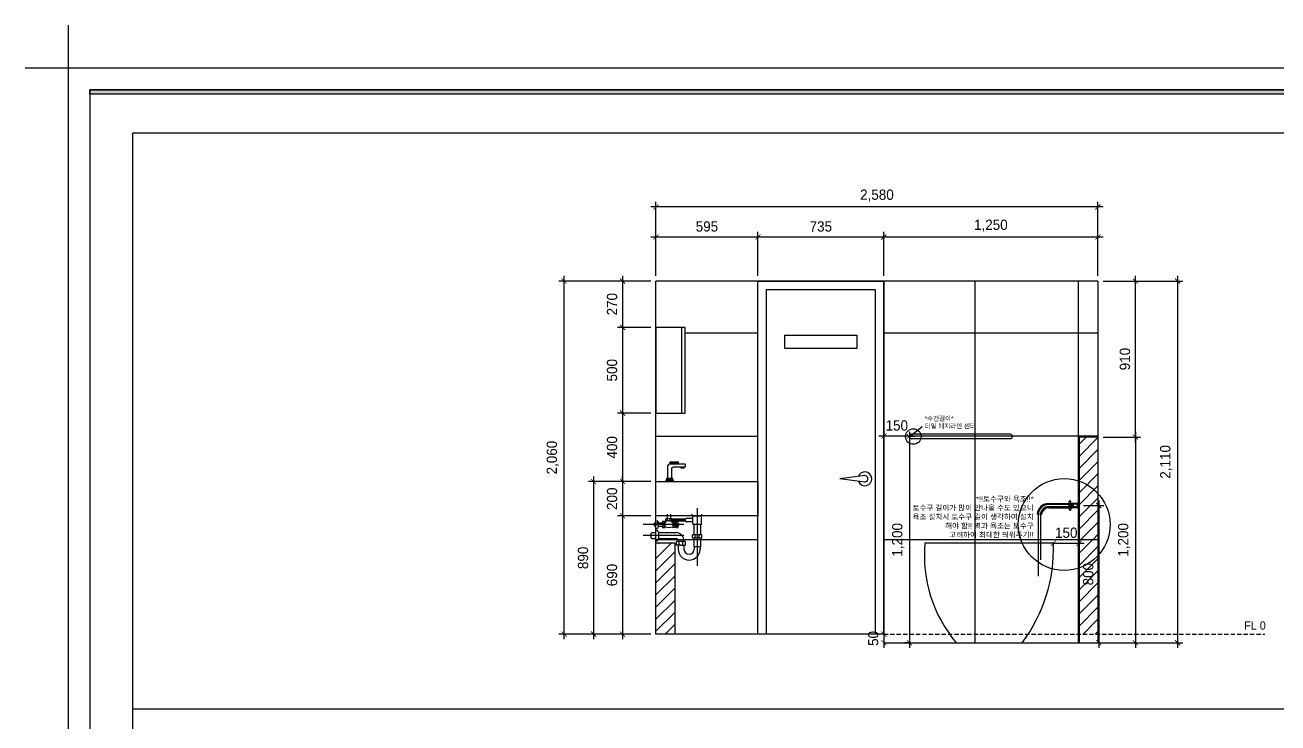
# Model space of a CAD drawing. Header units: millimetres. Extents: x 217202 to 745838, y -6815 to 171372.
# Drawn here: x 326130 to 333444, y 9829 to 13900 of the extents above; entities that cross this region are included whole.
import ezdxf
from ezdxf.enums import TextEntityAlignment as Align

# ---------------------------------------------------------------- set-up
doc = ezdxf.new("R2010")
doc.units = ezdxf.units.MM
doc.header["$PDMODE"] = 3
doc.linetypes.add('HIDDEN', pattern=[0.375, 0.25, -0.125])
doc.layers.get('DEFPOINTS').update_dxf_attribs({"color": 248})
for name, color, linetype in [('0-ELC TEXT', 7, 'Continuous'), ('03-WAL NEW', 3, 'Continuous'), ('06-FUR', 6, 'Continuous'), ('C-WALL1', 2, 'Continuous'), ('CO-BATH', 6, 'Continuous'), ('FORM(YOURNAME)-1', 1, 'Continuous'), ('FORM(YOURNAME)-11', 1, 'Continuous'), ('TOILET-1', 6, 'Continuous'), ('도면층4', 4, 'Continuous')]:
    doc.layers.add(name, color=color, linetype=linetype)
doc.styles.add('HY 울릉도 L', font='')
doc.styles.add('YOURNAME', font='HY울릉도M.TTF')
doc.styles.add('코레일둥고', font='Korail_Round_Gothic_Medium.ttf')
doc.styles.get('HY 울릉도 L').set_extended_font_data('HY울릉도L')
doc.linetypes.add('ZIGZAG', pattern='A,0.0001,-0.2,[131,ltypeshp.shx,S=0.2,R=0,X=-0.2,Y=0],-0.4,[131,ltypeshp.shx,S=0.2,R=180,X=0.2,Y=0],-0.2', length=0.8001)
doc.dimstyles.new('30', dxfattribs={"dimscale": 30, "dimtxt": 2, "dimasz": 1, "dimexe": 1, "dimexo": 1, "dimgap": 1, "dimtad": 1, "dimdec": 0, "dimrnd": 0.05, "dimdsep": 46, "dimlunit": 6, "dimtxsty": 'HY 울릉도 L', "dimblk": 'ARCHTICK', "dimcen": 2.5, "dimdle": 1, "dimclrd": 133, "dimclre": 133, "dimclrt": 30, "dimadec": 0, "dimazin": 0, "dimtfac": 1, "dimtdec": 0, "dimtix": 1, "dimtmove": 2, "dimatfit": 3, "dimldrblk": 'ARCHTICK', "dimfxl": 1, "dimlwd": -1, "dimlwe": -1, "dimarcsym": 0})

# ---------------------------------------------------------------- blocks, each defined once
blk = doc.blocks.new('_ArchTick')
at = {"color": 0, "linetype": 'ByBlock', "const_width": 0.15}
blk.add_lwpolyline([(-0.5, -0.5), (0.5, 0.5)], dxfattribs=at)
blk = doc.blocks.new('*D1070')
at = {"layer": '06-FUR', "color": 133, "transparency": 16777216}
for p, q in [((332398.1, 11126.5), (332398.1, 10266.5)), ((332308.1, 11096.5), (332428.1, 11096.5)), ((332313.1, 10296.5), (332428.1, 10296.5))]:
    blk.add_line(p, q, dxfattribs=at)
at = {"layer": 'DEFPOINTS', "color": 0, "transparency": 16777216}
for p in [(332278.1, 11096.5), (332283.1, 10296.5), (332398.1, 10296.5)]:
    blk.add_point(p, dxfattribs=at)
at = {"layer": '06-FUR', "color": 133, "transparency": 16777216, "xscale": 30, "yscale": 30, "zscale": 30}
for p, rotation in [((332398.1, 11096.5), 90), ((332398.1, 10296.5), 270)]:
    blk.add_blockref('_ArchTick', p, dxfattribs=dict(at, rotation=rotation))
at = {"layer": '06-FUR', "color": 30, "transparency": 16777216, "insert": (332336.8, 10696.5), "char_height": 60, "attachment_point": 5, "rotation": 90, "style": 'HY 울릉도 L'}
blk.add_mtext('800', dxfattribs=at)
blk = doc.blocks.new('*D1067')
at = {"layer": '06-FUR', "color": 133, "transparency": 16777216}
for p, q in [((332423.1, 11496.5), (332641.9, 11496.5)), ((332611.9, 11526.5), (332611.9, 10266.5)), ((332423.1, 10296.5), (332641.9, 10296.5))]:
    blk.add_line(p, q, dxfattribs=at)
at = {"layer": 'DEFPOINTS', "color": 0, "transparency": 16777216}
for p in [(332393.1, 11496.5), (332393.1, 10296.5), (332611.9, 10296.5)]:
    blk.add_point(p, dxfattribs=at)
at = {"layer": '06-FUR', "color": 133, "transparency": 16777216, "xscale": 30, "yscale": 30, "zscale": 30}
for p, rotation in [((332611.9, 11496.5), 90), ((332611.9, 10296.5), 270)]:
    blk.add_blockref('_ArchTick', p, dxfattribs=dict(at, rotation=rotation))
at = {"layer": '06-FUR', "color": 30, "transparency": 16777216, "insert": (332546, 10896.5), "char_height": 60, "attachment_point": 5, "rotation": 90, "style": 'HY 울릉도 L'}
blk.add_mtext('1,200', dxfattribs=at)
blk = doc.blocks.new('*D1068')
at = {"layer": '06-FUR', "color": 133, "transparency": 16777216}
for p, q in [((332611.9, 11466.5), (332611.9, 12436.5)), ((332423.1, 12406.5), (332641.9, 12406.5)), ((332423.1, 11496.5), (332641.9, 11496.5))]:
    blk.add_line(p, q, dxfattribs=at)
at = {"layer": 'DEFPOINTS', "color": 0, "transparency": 16777216}
for p in [(332393.1, 12406.5), (332611.9, 12406.5), (332393.1, 11496.5)]:
    blk.add_point(p, dxfattribs=at)
at = {"layer": '06-FUR', "color": 133, "transparency": 16777216, "xscale": 30, "yscale": 30, "zscale": 30}
for p, rotation in [((332611.9, 12406.5), 90), ((332611.9, 11496.5), 270)]:
    blk.add_blockref('_ArchTick', p, dxfattribs=dict(at, rotation=rotation))
at = {"layer": '06-FUR', "color": 30, "transparency": 16777216, "insert": (332550.6, 11951.5), "char_height": 60, "attachment_point": 5, "rotation": 90, "style": 'HY 울릉도 L'}
blk.add_mtext('910', dxfattribs=at)
blk = doc.blocks.new('*D1069')
at = {"layer": '06-FUR', "color": 133, "transparency": 16777216}
for p, q in [((332857.8, 12436.5), (332857.8, 10266.5)), ((332423.1, 12406.5), (332887.8, 12406.5)), ((332423.1, 10296.5), (332887.8, 10296.5))]:
    blk.add_line(p, q, dxfattribs=at)
at = {"layer": 'DEFPOINTS', "color": 0, "transparency": 16777216}
for p in [(332393.1, 12406.5), (332393.1, 10296.5), (332857.8, 10296.5)]:
    blk.add_point(p, dxfattribs=at)
at = {"layer": '06-FUR', "color": 133, "transparency": 16777216, "xscale": 30, "yscale": 30, "zscale": 30}
for p, rotation in [((332857.8, 12406.5), 90), ((332857.8, 10296.5), 270)]:
    blk.add_blockref('_ArchTick', p, dxfattribs=dict(at, rotation=rotation))
at = {"layer": '06-FUR', "color": 30, "transparency": 16777216, "insert": (332791.9, 11351.5), "char_height": 60, "attachment_point": 5, "rotation": 90, "style": 'HY 울릉도 L'}
blk.add_mtext('2,110', dxfattribs=at)
blk = doc.blocks.new('*D1065')
at = {"layer": '06-FUR', "color": 133, "transparency": 16777216}
for p, q in [((331293.1, 11526.9), (331293.1, 10266.4)), ((331323.1, 11496.9), (331323.1, 11496.9)), ((331299.1, 10296.4), (331263.1, 10296.4))]:
    blk.add_line(p, q, dxfattribs=at)
at = {"layer": 'DEFPOINTS', "color": 0, "transparency": 16777216}
for p in [(331293.1, 11496.9), (331293.1, 10296.4), (331329.1, 10296.4)]:
    blk.add_point(p, dxfattribs=at)
at = {"layer": '06-FUR', "color": 133, "transparency": 16777216, "xscale": 30, "yscale": 30, "zscale": 30}
for p, rotation in [((331293.1, 11496.9), 90), ((331293.1, 10296.4), 270)]:
    blk.add_blockref('_ArchTick', p, dxfattribs=dict(at, rotation=rotation))
at = {"layer": '06-FUR', "color": 30, "transparency": 16777216, "insert": (331227.1, 10896.7), "char_height": 60, "attachment_point": 5, "rotation": 90, "style": 'HY 울릉도 L'}
blk.add_mtext('1,200', dxfattribs=at)
blk = doc.blocks.new('*D1064')
at = {"layer": '06-FUR', "color": 133, "transparency": 16777216}
for p, q in [((331144.1, 11502.5), (331114.1, 11502.5)), ((331294.1, 11502.5), (331144.1, 11502.5)), ((331294.1, 11502.5), (331324.1, 11502.5)), ((331144.1, 11472.5), (331144.1, 11472.5))]:
    blk.add_line(p, q, dxfattribs=at)
at = {"layer": 'DEFPOINTS', "color": 0, "transparency": 16777216}
for p in [(331144.1, 11502.5), (331144.1, 11502.5), (331294.1, 11502.5)]:
    blk.add_point(p, dxfattribs=at)
at = {"layer": '06-FUR', "color": 133, "transparency": 16777216, "xscale": 30, "yscale": 30, "zscale": 30}
blk.add_blockref('_ArchTick', (331144.1, 11502.5), dxfattribs=at)
at = {"layer": '06-FUR', "color": 133, "transparency": 16777216, "xscale": 30, "yscale": 30, "zscale": 30, "rotation": 180}
blk.add_blockref('_ArchTick', (331294.1, 11502.5), dxfattribs=at)
at = {"layer": '06-FUR', "color": 30, "transparency": 16777216, "insert": (331219.1, 11563.8), "char_height": 60, "attachment_point": 5, "style": 'HY 울릉도 L'}
blk.add_mtext('150', dxfattribs=at)
blk = doc.blocks.new('A-013S')
at = {"layer": 'CO-BATH', "color": 8}
for p, q in [((65, 93.9), (65, 67.4)), ((85, 93.9), (85, 67.4)), ((211.4, 82.2), (211.4, 93.9)), ((268.6, 82.2), (211.4, 82.2)), ((215.1, 41.3), (215.1, 82.2)), ((265.2, 33.8), (265.2, 82.2)), ((268.6, 82.2), (268.6, 93.9)), ((-9.8, 28.8), (-9.8, 38.5)), ((0, 43.5), (-4.8, 43.5)), ((-4.8, 23.8), (0, 23.8)), ((0, 33.9), (7, 33.9)), ((7, 56.1), (7, 33.9)), ((14.1, 23.9), (14.1, 43.9)), ((14.1, 43.9), (38.5, 43.9)), ((14.1, 23.9), (38.5, 23.9)), ((38.5, 51.4), (38.5, 15.8)), ((52.1, 51.4), (38.5, 51.4)), ((52.1, 41.4), (38.5, 41.4)), ((38.5, 25.8), (52.1, 25.8)), ((38.5, 15.8), (52.1, 15.8)), ((52.1, 48), (52.1, 51.4)), ((52.1, 48), (52.1, 19.5)), ((55.1, 48), (52.1, 48)), ((52.1, 15.8), (52.1, 19.5)), ((57.3, 55.1), (57.3, 67.4)), ((92.7, 67.4), (57.3, 67.4)), ((60.1, 55.1), (57.3, 55.1)), ((75, 55.1), (60.1, 55.1)), ((60.1, 55.1), (60.1, 53)), ((67.3, 55.1), (67.3, 67.4)), ((75, 55.1), (89.9, 55.1)), ((82.7, 55.1), (82.7, 67.4)), ((89.9, 55.1), (92.7, 55.1)), ((89.9, 55.1), (89.9, 53)), ((174.3, 53.6), (89.9, 53.6)), ((92.7, 55.1), (92.7, 67.4)), ((174.3, 64.6), (92.7, 64.6)), ((174, 60.9), (92.7, 60.1)), ((174.3, 55.9), (92.7, 57.5)), ((94.9, 48), (97.9, 48)), ((97.9, 48), (97.9, 51.4)), ((97.9, 51.4), (111.5, 51.4)), ((97.9, 48), (97.9, 19.5)), ((97.9, 41.4), (111.5, 41.4)), ((111.5, 25.8), (97.9, 25.8)), ((97.9, 15.8), (97.9, 19.5)), ((111.5, 15.8), (97.9, 15.8)), ((111.5, 51.4), (111.5, 15.8)), ((111.5, 43.9), (119.6, 43.9)), ((111.5, 23.9), (119.6, 23.9)), ((119.6, 33.9), (119.6, 50.4)), ((119.6, 33.9), (119.6, 17.4)), ((121.6, 52.4), (124.5, 52.4)), ((121.6, 15.4), (124.5, 15.4)), ((130.4, 37.2), (133.7, 37.2)), ((130.4, 30.6), (133.7, 30.6)), ((134.7, 36.2), (134.7, 33.9)), ((134.7, 31.6), (134.7, 33.9)), ((174.3, 64.6), (174.3, 66.1)), ((174.3, 52.1), (174.3, 53.6)), ((215.1, 69.1), (177.3, 69.1)), ((215.1, 49.1), (177.3, 49.1)), ((215.1, 41.3), (215.1, 33.8)), ((265.2, 33.8), (215.1, 33.8)), ((221.1, 33.8), (221.1, -26.6)), ((259.1, 33.8), (259.1, -26.6)), ((-30.9, -22.4), (-30.9, -40.2)), ((0, -14.4), (-22.9, -14.4)), ((-22.9, -48.2), (0, -48.2)), ((14.1, -14.1), (14.1, -48.1)), ((14.1, -14.1), (119.6, -14.1)), ((14.1, -48.1), (119.6, -48.1)), ((172.6, -65.8), (119.3, -65.8)), ((119.3, -86.1), (119.3, -65.8)), ((129.6, -61.6), (129.6, -65.8)), ((135.6, -86.1), (135.6, -65.8)), ((157.3, -86.1), (157.3, -65.8)), ((163.6, -61.6), (163.6, -65.8)), ((172.6, -86.1), (172.6, -65.8)), ((266.8, -26.6), (213.5, -26.6)), ((213.5, -45.1), (213.5, -26.6)), ((213.5, -45.1), (240.1, -45.1)), ((221.1, -45.1), (221.1, -94)), ((228.5, -45.1), (228.5, -26.6)), ((240.1, -45.1), (266.8, -45.1)), ((251.5, -45.1), (251.5, -26.6)), ((259.1, -45.1), (259.1, -94)), ((266.8, -45.1), (266.8, -26.6)), ((146, -86.1), (119.3, -86.1)), ((129.6, -86.1), (129.6, -110.7)), ((146, -86.1), (172.6, -86.1)), ((163.6, -86.1), (163.6, -110.7)), ((221.1, -94), (259.1, -94)), ((223.1, -94), (223.1, -110.7)), ((257.1, -94), (257.1, -110.7))]:
    blk.add_line(p, q, dxfattribs=at)
at = {"layer": 'CO-BATH', "color": 251}
for p, q in [((240, 128.9), (240, -207.4)), ((162.6, 33.9), (-74.4, 33.9)), ((162.6, -31.1), (-74.4, -31.1))]:
    blk.add_line(p, q, dxfattribs=at)
at = {"layer": 'CO-BATH', "color": 8}
for centre, radius, start, end in [((-4.8, 38.5), 5, 90, 180), ((-4.8, 28.8), 5, 180, 270), ((0, 23.9), 14.1, 270, 0), ((0, -14.1), 14.1, 0, 90), ((0, 43.9), 14.1, 0, 60.27193), ((75, 109.7), 93, 255.7775, 284.2225), ((55.1, 53), 5, 270, 0), ((94.9, 53), 5, 180, 270), ((121.6, 50.4), 2, 90, 180), ((121.6, 17.4), 2, 180, 270), ((124.5, 47.4), 5, 8.30045, 90), ((124.5, 20.4), 5, 270, 351.69955), ((32.1, 33.9), 98.4, 351.69955, 8.30045), ((133.7, 36.2), 1, 0, 90), ((133.7, 31.6), 1, 270, 0), ((177.3, 66.1), 3, 90, 180), ((177.3, 52.1), 3, 180, 270), ((-22.9, -22.4), 8, 90, 180), ((-22.9, -40.2), 8, 180, 270), ((0, -48.1), 14.1, 270, 0), ((116.5, -61.1), 47.1, 359.40089, 86.25138), ((116.1, -61.1), 13.5, 358.09305, 75.07761), ((193.4, -110.7), 63.8, 180, 0), ((193.4, -110.7), 29.8, 180, 0)]:
    blk.add_arc(centre, radius, start, end, dxfattribs=at)
blk = doc.blocks.new('*D1074')
at = {"layer": '06-FUR', "color": 133, "transparency": 16777216}
for p, q in [((332133.1, 10876.5), (332103.1, 10876.5)), ((332133.1, 10876.5), (332283.1, 10876.5)), ((332283.1, 10876.5), (332313.1, 10876.5))]:
    blk.add_line(p, q, dxfattribs=at)
at = {"layer": 'DEFPOINTS', "color": 0, "transparency": 16777216}
for p in [(332133.1, 10876.5), (332283.1, 10876.5), (332283.1, 10876.5)]:
    blk.add_point(p, dxfattribs=at)
at = {"layer": '06-FUR', "color": 133, "transparency": 16777216, "xscale": 30, "yscale": 30, "zscale": 30}
blk.add_blockref('_ArchTick', (332133.1, 10876.5), dxfattribs=at)
at = {"layer": '06-FUR', "color": 133, "transparency": 16777216, "xscale": 30, "yscale": 30, "zscale": 30, "rotation": 180}
blk.add_blockref('_ArchTick', (332283.1, 10876.5), dxfattribs=at)
at = {"layer": '06-FUR', "color": 30, "transparency": 16777216, "insert": (332208.1, 10937.8), "char_height": 60, "attachment_point": 5, "style": 'HY 울릉도 L'}
blk.add_mtext('150', dxfattribs=at)
blk = doc.blocks.new('*D1075')
at = {"layer": '06-FUR', "color": 133, "transparency": 16777216}
for p, q in [((332423.1, 12663.5), (331113.1, 12663.5)), ((331143.1, 12436.5), (331143.1, 12693.5)), ((332393.1, 12436.5), (332393.1, 12693.5))]:
    blk.add_line(p, q, dxfattribs=at)
at = {"layer": 'DEFPOINTS', "color": 0, "transparency": 16777216}
for p in [(331143.1, 12663.5), (331143.1, 12406.5), (332393.1, 12406.5)]:
    blk.add_point(p, dxfattribs=at)
at = {"layer": '06-FUR', "color": 133, "transparency": 16777216, "xscale": 30, "yscale": 30, "zscale": 30, "rotation": 180}
blk.add_blockref('_ArchTick', (331143.1, 12663.5), dxfattribs=at)
at = {"layer": '06-FUR', "color": 133, "transparency": 16777216, "xscale": 30, "yscale": 30, "zscale": 30}
blk.add_blockref('_ArchTick', (332393.1, 12663.5), dxfattribs=at)
at = {"layer": '06-FUR', "color": 30, "transparency": 16777216, "insert": (331768.1, 12729.4), "char_height": 60, "attachment_point": 5, "style": 'HY 울릉도 L'}
blk.add_mtext('1,250', dxfattribs=at)
blk = doc.blocks.new('*D1076')
at = {"layer": '06-FUR', "color": 133, "transparency": 16777216}
for p, q in [((331173.1, 12663.5), (330378.1, 12663.5)), ((330408.1, 12436.5), (330408.1, 12693.5)), ((331143.1, 12436.5), (331143.1, 12693.5))]:
    blk.add_line(p, q, dxfattribs=at)
at = {"layer": 'DEFPOINTS', "color": 0, "transparency": 16777216}
for p in [(330408.1, 12663.5), (330408.1, 12406.5), (331143.1, 12406.5)]:
    blk.add_point(p, dxfattribs=at)
at = {"layer": '06-FUR', "color": 133, "transparency": 16777216, "xscale": 30, "yscale": 30, "zscale": 30, "rotation": 180}
blk.add_blockref('_ArchTick', (330408.1, 12663.5), dxfattribs=at)
at = {"layer": '06-FUR', "color": 133, "transparency": 16777216, "xscale": 30, "yscale": 30, "zscale": 30}
blk.add_blockref('_ArchTick', (331143.1, 12663.5), dxfattribs=at)
at = {"layer": '06-FUR', "color": 30, "transparency": 16777216, "insert": (330775.6, 12724.8), "char_height": 60, "attachment_point": 5, "style": 'HY 울릉도 L'}
blk.add_mtext('735', dxfattribs=at)
blk = doc.blocks.new('*D1077')
at = {"layer": '06-FUR', "color": 133, "transparency": 16777216}
for p, q in [((330438.1, 12663.5), (329783.1, 12663.5)), ((329813.1, 12436.5), (329813.1, 12693.5)), ((330408.1, 12436.5), (330408.1, 12693.5))]:
    blk.add_line(p, q, dxfattribs=at)
at = {"layer": 'DEFPOINTS', "color": 0, "transparency": 16777216}
for p in [(329813.1, 12663.5), (329813.1, 12406.5), (330408.1, 12406.5)]:
    blk.add_point(p, dxfattribs=at)
at = {"layer": '06-FUR', "color": 133, "transparency": 16777216, "xscale": 30, "yscale": 30, "zscale": 30, "rotation": 180}
blk.add_blockref('_ArchTick', (329813.1, 12663.5), dxfattribs=at)
at = {"layer": '06-FUR', "color": 133, "transparency": 16777216, "xscale": 30, "yscale": 30, "zscale": 30}
blk.add_blockref('_ArchTick', (330408.1, 12663.5), dxfattribs=at)
at = {"layer": '06-FUR', "color": 30, "transparency": 16777216, "insert": (330110.6, 12724.8), "char_height": 60, "attachment_point": 5, "style": 'HY 울릉도 L'}
blk.add_mtext('595', dxfattribs=at)
blk = doc.blocks.new('*D1078')
at = {"layer": '06-FUR', "color": 133, "transparency": 16777216}
for p, q in [((332423.1, 12839.1), (329783.1, 12839.1)), ((329813.1, 12436.5), (329813.1, 12869.1)), ((332393.1, 12436.5), (332393.1, 12869.1))]:
    blk.add_line(p, q, dxfattribs=at)
at = {"layer": 'DEFPOINTS', "color": 0, "transparency": 16777216}
for p in [(329813.1, 12839.1), (329813.1, 12406.5), (332393.1, 12406.5)]:
    blk.add_point(p, dxfattribs=at)
at = {"layer": '06-FUR', "color": 133, "transparency": 16777216, "xscale": 30, "yscale": 30, "zscale": 30, "rotation": 180}
blk.add_blockref('_ArchTick', (329813.1, 12839.1), dxfattribs=at)
at = {"layer": '06-FUR', "color": 133, "transparency": 16777216, "xscale": 30, "yscale": 30, "zscale": 30}
blk.add_blockref('_ArchTick', (332393.1, 12839.1), dxfattribs=at)
at = {"layer": '06-FUR', "color": 30, "transparency": 16777216, "insert": (331103.1, 12905), "char_height": 60, "attachment_point": 5, "style": 'HY 울릉도 L'}
blk.add_mtext('2,580', dxfattribs=at)
blk = doc.blocks.new('*D1079')
at = {"layer": '06-FUR', "color": 133, "transparency": 16777216}
for p, q in [((329618.1, 12436.5), (329618.1, 12106.5)), ((329783.1, 12406.5), (329588.1, 12406.5)), ((329783.1, 12136.5), (329588.1, 12136.5))]:
    blk.add_line(p, q, dxfattribs=at)
at = {"layer": 'DEFPOINTS', "color": 0, "transparency": 16777216}
for p in [(329813.1, 12406.5), (329618.1, 12136.5), (329813.1, 12136.5)]:
    blk.add_point(p, dxfattribs=at)
at = {"layer": '06-FUR', "color": 133, "transparency": 16777216, "xscale": 30, "yscale": 30, "zscale": 30}
for p, rotation in [((329618.1, 12406.5), 90), ((329618.1, 12136.5), 270)]:
    blk.add_blockref('_ArchTick', p, dxfattribs=dict(at, rotation=rotation))
at = {"layer": '06-FUR', "color": 30, "transparency": 16777216, "insert": (329556.9, 12271.5), "char_height": 60, "attachment_point": 5, "rotation": 90, "style": 'HY 울릉도 L'}
blk.add_mtext('270', dxfattribs=at)
blk = doc.blocks.new('*D1066')
at = {"layer": '06-FUR', "color": 133, "transparency": 16777216}
for p, q in [((329618.1, 12166.4), (329618.1, 11606.4)), ((329783.1, 12136.4), (329588.1, 12136.4)), ((329783.1, 11636.4), (329588.1, 11636.4))]:
    blk.add_line(p, q, dxfattribs=at)
at = {"layer": 'DEFPOINTS', "color": 0, "transparency": 16777216}
for p in [(329813.1, 12136.4), (329618.1, 11636.4), (329813.1, 11636.4)]:
    blk.add_point(p, dxfattribs=at)
at = {"layer": '06-FUR', "color": 133, "transparency": 16777216, "xscale": 30, "yscale": 30, "zscale": 30}
for p, rotation in [((329618.1, 12136.4), 90), ((329618.1, 11636.4), 270)]:
    blk.add_blockref('_ArchTick', p, dxfattribs=dict(at, rotation=rotation))
at = {"layer": '06-FUR', "color": 30, "transparency": 16777216, "insert": (329556.8, 11886.4), "char_height": 60, "attachment_point": 5, "rotation": 90, "style": 'HY 울릉도 L'}
blk.add_mtext('500', dxfattribs=at)
blk = doc.blocks.new('*D1080')
at = {"layer": '06-FUR', "color": 133, "transparency": 16777216}
for p, q in [((329783.1, 11636.4), (329588.1, 11636.4)), ((329618.1, 11666.4), (329618.1, 11206.4)), ((329783.1, 11236.4), (329588.1, 11236.4))]:
    blk.add_line(p, q, dxfattribs=at)
at = {"layer": 'DEFPOINTS', "color": 0, "transparency": 16777216}
for p in [(329813.1, 11636.4), (329618.1, 11236.4), (329813.1, 11236.4)]:
    blk.add_point(p, dxfattribs=at)
at = {"layer": '06-FUR', "color": 133, "transparency": 16777216, "xscale": 30, "yscale": 30, "zscale": 30}
for p, rotation in [((329618.1, 11636.4), 90), ((329618.1, 11236.4), 270)]:
    blk.add_blockref('_ArchTick', p, dxfattribs=dict(at, rotation=rotation))
at = {"layer": '06-FUR', "color": 30, "transparency": 16777216, "insert": (329556.9, 11436.4), "char_height": 60, "attachment_point": 5, "rotation": 90, "style": 'HY 울릉도 L'}
blk.add_mtext('400', dxfattribs=at)
blk = doc.blocks.new('*D1081')
at = {"layer": '06-FUR', "color": 133, "transparency": 16777216}
for p, q in [((329618.1, 11236.4), (329618.1, 11266.4)), ((329783.1, 11236.4), (329588.1, 11236.4)), ((329618.1, 11236.4), (329618.1, 11036.6)), ((329783.1, 11036.6), (329588.1, 11036.6)), ((329618.1, 11036.6), (329618.1, 11006.6))]:
    blk.add_line(p, q, dxfattribs=at)
at = {"layer": 'DEFPOINTS', "color": 0, "transparency": 16777216}
for p in [(329813.1, 11236.4), (329618.1, 11036.6), (329813.1, 11036.6)]:
    blk.add_point(p, dxfattribs=at)
at = {"layer": '06-FUR', "color": 133, "transparency": 16777216, "xscale": 30, "yscale": 30, "zscale": 30}
for p, rotation in [((329618.1, 11236.4), 270), ((329618.1, 11036.6), 90)]:
    blk.add_blockref('_ArchTick', p, dxfattribs=dict(at, rotation=rotation))
at = {"layer": '06-FUR', "color": 30, "transparency": 16777216, "insert": (329556.9, 11136.5), "char_height": 60, "attachment_point": 5, "rotation": 90, "style": 'HY 울릉도 L'}
blk.add_mtext('200', dxfattribs=at)
blk = doc.blocks.new('*D1071')
at = {"layer": '06-FUR', "color": 133, "transparency": 16777216}
for p, q in [((329618.1, 11066.6), (329618.1, 10316.5)), ((329783.1, 11036.6), (329588.1, 11036.6)), ((329783.1, 10346.5), (329588.1, 10346.5))]:
    blk.add_line(p, q, dxfattribs=at)
at = {"layer": 'DEFPOINTS', "color": 0, "transparency": 16777216}
for p in [(329813.1, 11036.6), (329618.1, 10346.5), (329813.1, 10346.5)]:
    blk.add_point(p, dxfattribs=at)
at = {"layer": '06-FUR', "color": 133, "transparency": 16777216, "xscale": 30, "yscale": 30, "zscale": 30}
for p, rotation in [((329618.1, 11036.6), 90), ((329618.1, 10346.5), 270)]:
    blk.add_blockref('_ArchTick', p, dxfattribs=dict(at, rotation=rotation))
at = {"layer": '06-FUR', "color": 30, "transparency": 16777216, "insert": (329556.8, 10691.5), "char_height": 60, "attachment_point": 5, "rotation": 90, "style": 'HY 울릉도 L'}
blk.add_mtext('690', dxfattribs=at)
blk = doc.blocks.new('*D1072')
at = {"layer": '06-FUR', "color": 133, "transparency": 16777216}
for p, q in [((329276.5, 10316.5), (329276.5, 12436.5)), ((329783.1, 12406.5), (329246.5, 12406.5)), ((329783.1, 10346.5), (329246.5, 10346.5))]:
    blk.add_line(p, q, dxfattribs=at)
at = {"layer": 'DEFPOINTS', "color": 0, "transparency": 16777216}
for p in [(329276.5, 12406.5), (329813.1, 12406.5), (329813.1, 10346.5)]:
    blk.add_point(p, dxfattribs=at)
at = {"layer": '06-FUR', "color": 133, "transparency": 16777216, "xscale": 30, "yscale": 30, "zscale": 30}
for p, rotation in [((329276.5, 12406.5), 90), ((329276.5, 10346.5), 270)]:
    blk.add_blockref('_ArchTick', p, dxfattribs=dict(at, rotation=rotation))
at = {"layer": '06-FUR', "color": 30, "transparency": 16777216, "insert": (329210.6, 11376.5), "char_height": 60, "attachment_point": 5, "rotation": 90, "style": 'HY 울릉도 L'}
blk.add_mtext('2,060', dxfattribs=at)
blk = doc.blocks.new('*D1073')
at = {"layer": '06-FUR', "color": 133, "transparency": 16777216}
for p, q in [((331143.1, 10346.5), (331143.1, 10376.5)), ((331143.1, 10346.5), (331143.1, 10296.5)), ((331173.1, 10346.5), (331173.1, 10346.5)), ((331143.1, 10296.5), (331143.1, 10266.5)), ((331173.1, 10296.5), (331173.1, 10296.5))]:
    blk.add_line(p, q, dxfattribs=at)
at = {"layer": 'DEFPOINTS', "color": 0, "transparency": 16777216}
for p in [(331143.1, 10346.5), (331143.1, 10296.5), (331143.1, 10296.5)]:
    blk.add_point(p, dxfattribs=at)
at = {"layer": '06-FUR', "color": 133, "transparency": 16777216, "xscale": 30, "yscale": 30, "zscale": 30}
for p, rotation in [((331143.1, 10346.5), 270), ((331143.1, 10296.5), 90)]:
    blk.add_blockref('_ArchTick', p, dxfattribs=dict(at, rotation=rotation))
at = {"layer": '06-FUR', "color": 30, "transparency": 16777216, "insert": (331081.8, 10321.5), "char_height": 60, "attachment_point": 5, "rotation": 90, "style": 'HY 울릉도 L'}
blk.add_mtext('50', dxfattribs=at)
blk = doc.blocks.new('FORM-ELEVATION')
at = {"layer": 'FORM(YOURNAME)-11'}
h = blk.add_hatch(color=256, dxfattribs=at)
h.dxf.hatch_style = 1
h.paths.add_polyline_path([(-10309, 35708), (71691, 35708), (71691, 35508), (-10309, 35508)])
h.paths.add_polyline_path([(-10309, -21492), (71691, -21492), (71691, -21692), (-10309, -21692)])
at = {"layer": 'DEFPOINTS', "color": 1}
blk.add_lwpolyline([(-11309, 38708), (-11309, 36708), (-13309, 36708)], dxfattribs=at)
at = {"layer": 'DEFPOINTS', "color": 158}
for points in [[(-10309, -21692), (71691, -21692), (71691, 35708), (-10309, 35708)], [(-8309, 33708), (61071, 33708), (61071, -19692), (-8309, -19692)]]:
    blk.add_lwpolyline(points, close=True, dxfattribs=at)
at = {"layer": 'FORM(YOURNAME)-11', "color": 250}
blk.add_lwpolyline([(-11309, -22692), (72691, -22692), (72691, 36708), (-11309, 36708)], close=True, dxfattribs=at)
at = {"layer": 'FORM(YOURNAME)-11'}
blk.add_lwpolyline([(-10309, 35708), (71691, 35708), (71691, 35508), (-10309, 35508)], close=True, dxfattribs=at)
at = {"layer": 'FORM(YOURNAME)-11', "color": 3, "style": 'YOURNAME'}
for tag, height, p in [('1', 450, (71041, -1219)), ('2', 450, (71041, -1863)), ('3', 450, (71041, -3150)), ('4', 450, (71041, -5081)), ('5', 515, (71041, -7398)), ('6', 515, (71041, -9650)), ('7', 515, (71041, -11903)), ('8', 515, (71041, -14155)), ('9', 515, (71041, -16408)), ('10', 515, (66791, -18596)), ('11', 515, (71041, -18660)), ('12', 515, (66791, -20848)), ('13', 515, (71041, -20848))]:
    blk.add_attdef(tag, text='', height=height, dxfattribs=at).set_placement(p, align=Align.MIDDLE_RIGHT)
blk = doc.blocks.new('*D1108')
at = {"layer": '06-FUR', "color": 133, "transparency": 16777216}
for p, q in [((329449.1, 11266.4), (329449.1, 10316.5)), ((329783.1, 11236.4), (329419.1, 11236.4)), ((329783.1, 10346.5), (329419.1, 10346.5))]:
    blk.add_line(p, q, dxfattribs=at)
at = {"layer": 'DEFPOINTS', "color": 0, "transparency": 16777216}
for p in [(329813.1, 11236.4), (329449.1, 10346.5), (329813.1, 10346.5)]:
    blk.add_point(p, dxfattribs=at)
at = {"layer": '06-FUR', "color": 133, "transparency": 16777216, "xscale": 30, "yscale": 30, "zscale": 30}
for p, rotation in [((329449.1, 11236.4), 90), ((329449.1, 10346.5), 270)]:
    blk.add_blockref('_ArchTick', p, dxfattribs=dict(at, rotation=rotation))
at = {"layer": '06-FUR', "color": 30, "transparency": 16777216, "insert": (329387.7, 10791.4), "char_height": 60, "attachment_point": 5, "rotation": 90, "style": 'HY 울릉도 L'}
blk.add_mtext('890', dxfattribs=at)

msp = doc.modelspace()

# ---------------------------------------------------------------- hatches: boundary and pattern name
at = {"layer": '03-WAL NEW'}
h = msp.add_hatch(dxfattribs=at)
h.set_pattern_fill('_USER', color=8, scale=50, angle=45, pattern_type=0)
h.set_pattern_definition([(45, (7464.245, -28329.643), (-35.355339, 35.355339), [])])
h.paths.add_polyline_path([(332283.1, 10899.5), (332393.1, 10899.5), (332393.1, 11496.5), (332283.1, 11496.5)])
h.paths.add_polyline_path([(332283.1, 10346.5), (332393.1, 10346.5), (332393.1, 10896.5), (332283.1, 10896.5)])
h.paths.add_polyline_path([(332393.6, 10605), (332393.6, 10787.9), (332280.2, 10787.9), (332280.2, 10605)], flags=9)
h = msp.add_hatch(dxfattribs=at)
h.set_pattern_fill('_USER', color=8, scale=50, angle=45, pattern_type=0)
h.set_pattern_definition([(45, (7429.245, -28329.643), (-35.355339, 35.355339), [])])
edge = h.paths.add_edge_path()
edge.add_arc((329814.1, 10871.6), 14, -94.40335, 20.97979, ccw=False)
edge.add_line((329813.1, 10857.7), (329813.1, 10346.5))
edge.add_line((329813.1, 10346.5), (329923.1, 10346.5))
edge.add_line((329923.1, 10346.5), (329923.1, 10876.6))
edge.add_line((329923.1, 10876.6), (329827.2, 10876.6))

# ---------------------------------------------------------------- linework, layer by layer
at = {"layer": '0-ELC TEXT', "color": 240, "linetype": 'ZIGZAG', "ltscale": 15, "true_color": 0xed1f24}
msp.add_line((331297.6, 11502.5), (331367.3, 11557.2), dxfattribs=at)
msp.add_circle((331315.2, 11499.5), 45.3, dxfattribs=at)
at = {"layer": '0-ELC TEXT', "color": 240, "linetype": 'ZIGZAG', "ltscale": 30, "true_color": 0xed1f24}
msp.add_circle((332196.2, 10985.9), 267.8, dxfattribs=at)
at = {"layer": 'C-WALL1'}
for p, q in [((332393.1, 12406.5), (329813.1, 12406.5)), ((329813.1, 10346.5), (329813.1, 12406.5)), ((330408.1, 10346.5), (330408.1, 12406.5)), ((331143.1, 10346.5), (331143.1, 12406.5)), ((332393.1, 12406.5), (332393.1, 10296.5)), ((329983.1, 12136.5), (329961.3, 12136.5)), ((329961.3, 12136.5), (329961.3, 11636.5)), ((332283.1, 11496.5), (332283.1, 10296.5)), ((332393.1, 11496.5), (332283.1, 11496.5)), ((331032.4, 11271.2), (330886.7, 11252.6)), ((331032.4, 11234.1), (330886.7, 11252.6)), ((329923.1, 10876.6), (329813.1, 10876.6)), ((329923.1, 10876.6), (329923.1, 10346.5)), ((331143.1, 10346.5), (329813.1, 10346.5)), ((331143.1, 10346.5), (331143.1, 10296.5)), ((331143.1, 10296.5), (332393.1, 10296.5)), ((335496.1, 9908.4), (326759.7, 9908.4))]:
    msp.add_line(p, q, dxfattribs=at)
at = {"layer": 'C-WALL1', "color": 8}
for p, q in [((332044, 11046.2), (332044, 10684.2)), ((332056.9, 11044.5), (332056.9, 10780.6))]:
    msp.add_line(p, q, dxfattribs=at)
at = {"layer": 'C-WALL1', "color": 8, "linetype": 'HIDDEN', "ltscale": 100}
msp.add_line((331143.1, 10346.5), (333367.7, 10346.5), dxfattribs=at)
at = {"layer": 'C-WALL1'}
for points in [[(330408.1, 12406.5), (331143.1, 12406.5), (331143.1, 10346.5), (330408.1, 10346.5)], [(330458.1, 12356.5), (331093.1, 12356.5), (331093.1, 10346.5), (330458.1, 10346.5)], [(329813.1, 11636.5), (329983.1, 11636.5), (329983.1, 12136.5), (329813.1, 12136.5)], [(330565.1, 12091.2), (330986, 12091.2), (330986, 12013.7), (330565.1, 12013.7)], [(329813.1, 11236.4), (330408.1, 11236.4), (330408.1, 11036.6), (329813.1, 11036.6)]]:
    msp.add_lwpolyline(points, close=True, dxfattribs=at)
msp.add_lwpolyline([(331303.1, 11487.5), (331883.1, 11487.5, 0.414214), (331893.1, 11497.5), (331893.1, 11502.5, 0.414214), (331883.1, 11512.5), (331303.1, 11512.5, 0.414214), (331293.1, 11502.5), (331293.1, 11497.5, 0.414214)], format="xyb", close=True, dxfattribs=at)
for points in [[(332133.1, 10876.5), (331383.1, 10876.5)], [(331565.5, 10296.5), (331950.7, 10296.5)]]:
    msp.add_lwpolyline(points, dxfattribs=at)
for centre, radius, start, end in [((331032.4, 11252.7), 40.3, 203.68036, 164.00441), ((331032.4, 11252.7), 18.6, 262.57348, 111.845), ((332170.8, 10805.5), 790.9, 174.85383, 220.06553), ((331222.8, 10844.1), 910.8, 323.04228, 2.03836)]:
    msp.add_arc(centre, radius, start, end, dxfattribs=at)
at = {"layer": 'CO-BATH'}
for p, q in [((329893.1, 11340.1), (329981.1, 11340.1)), ((329983.1, 11338.1), (329983.1, 11322.1)), ((329883.1, 11256.4), (329883.1, 11330.1)), ((329903.1, 11310.1), (329903.1, 11256.4)), ((329981.1, 11320.1), (329913.1, 11320.1)), ((329872.1, 11236.4), (329872.1, 11246.4)), ((329872.1, 11246.4), (329914.1, 11246.4)), ((329914.1, 11236.4), (329872.1, 11236.4)), ((329877.1, 11246.4), (329877.1, 11256.4)), ((329877.1, 11256.4), (329909.1, 11256.4)), ((329909.1, 11246.4), (329877.1, 11246.4)), ((329909.1, 11256.4), (329909.1, 11246.4)), ((329914.1, 11246.4), (329914.1, 11236.4)), ((332226.2, 11102.5), (332224.3, 11121.4)), ((332233.6, 11122.5), (332225.3, 11122.5)), ((332232.7, 11102.5), (332234.6, 11121.4)), ((332062.9, 11043.7), (332038.1, 11047.1)), ((332106.7, 11109), (332225.6, 11109)), ((332106.7, 11084), (332225.6, 11084)), ((332235.8, 11102.5), (332223.7, 11102.5)), ((332223.7, 11102.5), (332223.7, 11090.5)), ((332235.8, 11090.5), (332223.7, 11090.5)), ((332226.2, 11090.5), (332224.3, 11071.5)), ((332233.6, 11070.5), (332225.3, 11070.5)), ((332232.7, 11090.5), (332234.6, 11071.5)), ((332233.4, 11109), (332243.6, 11109)), ((332233.4, 11084), (332243.6, 11084)), ((332235.8, 11102.5), (332235.8, 11090.5)), ((332243.4, 11108.5), (332243.4, 11084.5)), ((332243.4, 11085), (332243.4, 11108)), ((332273, 11109.5), (332244.4, 11109.5)), ((332273, 11083.5), (332244.4, 11083.5)), ((332273, 11083.5), (332249.4, 11083.5)), ((332273, 11110.5), (332273, 11082.5)), ((332273, 11110.5), (332273, 11082.5)), ((332273, 11110.5), (332273, 11082.5)), ((332282.1, 11111.5), (332274, 11111.5)), ((332282.1, 11111.5), (332274, 11111.5)), ((332282.1, 11081.5), (332274, 11081.5)), ((332282.1, 11081.5), (332274, 11081.5)), ((332283.1, 11082.5), (332283.1, 11110.5)), ((332283.1, 11082.5), (332283.1, 11110.5))]:
    msp.add_line(p, q, dxfattribs=at)
at = {"layer": 'CO-BATH', "color": 251}
for p, q in [((332225.8, 11107), (332106.7, 11107)), ((332226.2, 11103), (332106.7, 11103)), ((332226.2, 11090), (332106.7, 11090)), ((332225.8, 11086), (332106.7, 11086)), ((332248.4, 11103), (332232.8, 11103)), ((332248.4, 11090), (332232.8, 11090)), ((332248.4, 11107), (332233.2, 11107)), ((332248.4, 11086), (332233.2, 11086)), ((332248.4, 11100.5), (332235.8, 11100.5)), ((332248.4, 11092.5), (332235.8, 11092.5)), ((332248.4, 11108.5), (332248.4, 11084.5)), ((332283.1, 11106.5), (332248.4, 11106.5)), ((332283.1, 11104.5), (332248.4, 11104.5)), ((332283.1, 11088.5), (332248.4, 11088.5)), ((332283.1, 11086.5), (332248.4, 11086.5)), ((332273, 11109.5), (332249.4, 11109.5)), ((332273, 11084), (332273, 11109)), ((332283.1, 11085), (332283.1, 11108))]:
    msp.add_line(p, q, dxfattribs=at)
at = {"layer": 'CO-BATH'}
for points in [[(329945.5, 11349.9), (329893.4, 11349.9), (329893.4, 11344.9), (329945.5, 11344.9)], [(329976.8, 11320.1), (329957.9, 11320.1), (329957.9, 11317.4), (329976.8, 11317.4)]]:
    msp.add_lwpolyline(points, close=True, dxfattribs=at)
for centre, radius, start, end in [((329893.1, 11330.1), 10, 90, 180), ((329981.1, 11338.1), 2, 0, 90), ((329913.1, 11310.1), 10, 90, 180), ((329981.1, 11322.1), 2, 270, 0), ((332225.3, 11121.5), 1, 90, 185.71059), ((332233.6, 11121.5), 1, 354.28941, 90), ((332106.7, 11040), 69, 90, 174.08956), ((332106.7, 11040), 44, 90, 175.13268), ((332225.3, 11071.5), 1, 174.28941, 270), ((332233.6, 11071.5), 1, 270, 5.71059), ((332244.4, 11108.5), 1, 90, 180), ((332244.4, 11084.5), 1, 180, 270), ((332274, 11110.5), 1, 90, 180), ((332274, 11110.5), 1, 90, 180), ((332274, 11110.5), 1, 90, 180), ((332274, 11082.5), 1, 180, 270), ((332274, 11082.5), 1, 180, 270), ((332274, 11082.5), 1, 180, 270), ((332282.1, 11110.5), 1, 0, 90), ((332282.1, 11110.5), 1, 0, 90), ((332282.1, 11082.5), 1, 270, 0), ((332282.1, 11082.5), 1, 270, 0)]:
    msp.add_arc(centre, radius, start, end, dxfattribs=at)
at = {"layer": 'CO-BATH', "color": 251}
for centre, radius, start, end in [((332106.7, 11040), 67, 90, 174.14435), ((332106.7, 11040), 63, 90, 174.26436), ((332106.7, 11040), 50, 90, 174.78711), ((332106.7, 11040), 46, 90, 175.00746), ((332249.4, 11108.5), 1, 90, 180), ((332249.4, 11084.5), 1, 180, 270)]:
    msp.add_arc(centre, radius, start, end, dxfattribs=at)
at = {"layer": 'CO-BATH', "color": 251, "extrusion": (0, 0, -1)}
for major_axis in [(0, -6), (0, -5.5)]:
    msp.add_ellipse((332229.7, 11096.5), major_axis=major_axis, ratio=1, dxfattribs=at)
for major_axis, start_param, end_param in [((-3.54, 3.54), 3.122427, 5.757369), ((2.83, 2.83), 0.406812, 4.006129), ((-3.54, 3.54), 0.867613, 1.916458)]:
    msp.add_ellipse((332229.7, 11096.5), major_axis=major_axis, ratio=1, start_param=start_param, end_param=end_param, dxfattribs=at)
at = {"layer": 'TOILET-1', "color": 8}
for p, q in [((331677.1, 10296.5), (331677.1, 12406.5)), ((332280.1, 10296.5), (332280.1, 12406.5)), ((330408.1, 12102.5), (329983.1, 12102.5)), ((332393.1, 12102.5), (331143.1, 12102.5)), ((330408.1, 11499.5), (329813.1, 11499.5)), ((332393.1, 11502.5), (331143.1, 11502.5)), ((330408.1, 10896.5), (329813.1, 10896.5)), ((332393.1, 10896.5), (331143.1, 10896.5))]:
    msp.add_line(p, q, dxfattribs=at)

# ---------------------------------------------------------------- block references
at = {"layer": 'CO-BATH'}
msp.add_blockref('A-013S', (329813.1, 10952.7), dxfattribs=at)
at = {"layer": 'FORM(YOURNAME)-1', "xscale": 0.12592099337828, "yscale": 0.12592099337828, "zscale": 0.12592099337828}
msp.add_blockref('FORM-ELEVATION', (327805.9, 9025.9), dxfattribs=at)

# ---------------------------------------------------------------- texts
at = {"layer": '0-ELC TEXT', "color": 240, "true_color": 0xed1f24, "attachment_point": 1, "style": '코레일둥고'}
for s, width, gutter_width, insert, char_height in [('{\\fGulim|b0|i0|c129|p50;*수건걸이*\\P타일 메지라인 센터}', 440.729, 1502.7, (331381.6, 11618.3), 27.006), ('\\pxqr;{\\fGulim|b0|i0|c129|p50;*!!토수구와 욕조!!*\\P\\ptr0;토수구 길이가 많이 안나올 수도 있으니 욕조 설치시 토수구 길이 생각하여 설치 해야 함!! 벽과 욕조는 토수구 \\P고려하여 최대한 띄워주기!!}', 729.356, 1746.2, (331288.8, 11151.2), 31.382)]:
    msp.add_mtext_dynamic_manual_height_columns(s, width=width, gutter_width=gutter_width, heights=[0], dxfattribs=dict(at, insert=insert, char_height=char_height))
at = {"layer": '도면층4', "color": 8, "style": '코레일둥고'}
msp.add_text('FL 0', height=47.92, dxfattribs=at).set_placement((333247.4, 10373.2))

# ---------------------------------------------------------------- dimensions: what is measured, and where the dimension line sits
at = {"layer": '06-FUR'}
for base, p1, p2, picture, middle in [((329813.1, 12839.1), (332393.1, 12406.5), (329813.1, 12406.5), '*D1078', (331103.1, 12905)), ((329813.1, 12663.5), (330408.1, 12406.5), (329813.1, 12406.5), '*D1077', (330110.6, 12724.8)), ((330408.1, 12663.5), (331143.1, 12406.5), (330408.1, 12406.5), '*D1076', (330775.6, 12724.8)), ((331143.1, 12663.5), (332393.1, 12406.5), (331143.1, 12406.5), '*D1075', (331768.1, 12729.4)), ((331144.1, 11502.5), (331294.1, 11502.5), (331144.1, 11502.5), '*D1064', (331219.1, 11563.8)), ((332283.1, 10876.5), (332133.1, 10876.5), (332283.1, 10876.5), '*D1074', (332208.1, 10937.8))]:
    dim = msp.add_linear_dim(base=base, p1=p1, p2=p2, dimstyle='30', override={"dimfxl": 1.25}, dxfattribs=at)
    dim.commit()
    dim.dimension.update_dxf_attribs({"geometry": picture, "text_midpoint": middle})
for base, p1, p2, picture, middle in [((329276.5, 12406.5), (329813.1, 10346.5), (329813.1, 12406.5), '*D1072', (329210.6, 11376.5)), ((329618.1, 12136.5), (329813.1, 12406.5), (329813.1, 12136.5), '*D1079', (329556.9, 12271.5)), ((332611.9, 12406.5), (332393.1, 11496.5), (332393.1, 12406.5), '*D1068', (332550.6, 11951.5)), ((332857.8, 10296.5), (332393.1, 12406.5), (332393.1, 10296.5), '*D1069', (332791.9, 11351.5)), ((329618.1, 11636.4), (329813.1, 12136.4), (329813.1, 11636.4), '*D1066', (329556.8, 11886.4)), ((329618.1, 11236.4), (329813.1, 11636.4), (329813.1, 11236.4), '*D1080', (329556.9, 11436.4)), ((331293.0764, 10296.4463), (331293.0764, 11496.9107), (331329.1425, 10296.4463), '*D1065', (331227.1334, 10896.6785)), ((329449.1, 10346.5), (329813.1, 11236.4), (329813.1, 10346.5), '*D1108', (329387.7, 10791.4)), ((329618.1, 11036.6), (329813.1, 11236.4), (329813.1, 11036.6), '*D1081', (329556.9, 11136.5)), ((332398.1, 10296.5), (332278.1, 11096.5), (332283.1, 10296.5), '*D1070', (332336.8, 10696.5)), ((329618.1, 10346.5), (329813.1, 11036.6), (329813.1, 10346.5), '*D1071', (329556.8, 10691.5)), ((331143.1, 10296.5), (331143.1, 10346.5), (331143.1, 10296.5), '*D1073', (331081.8, 10321.5))]:
    dim = msp.add_linear_dim(base=base, p1=p1, p2=p2, angle=90, dimstyle='30', override={"dimfxl": 1.25}, dxfattribs=at)
    dim.commit()
    dim.dimension.update_dxf_attribs({"geometry": picture, "text_midpoint": middle})
dim = msp.add_aligned_dim(p1=(332393.1, 11496.5), p2=(332393.1, 10296.5), distance=218.8, dimstyle='30', override={"dimfxl": 1.25}, dxfattribs=at)
dim.commit()
dim.dimension.update_dxf_attribs({"geometry": '*D1067', "text_midpoint": (332546, 10896.5)})

doc.saveas('drawing.dxf')
